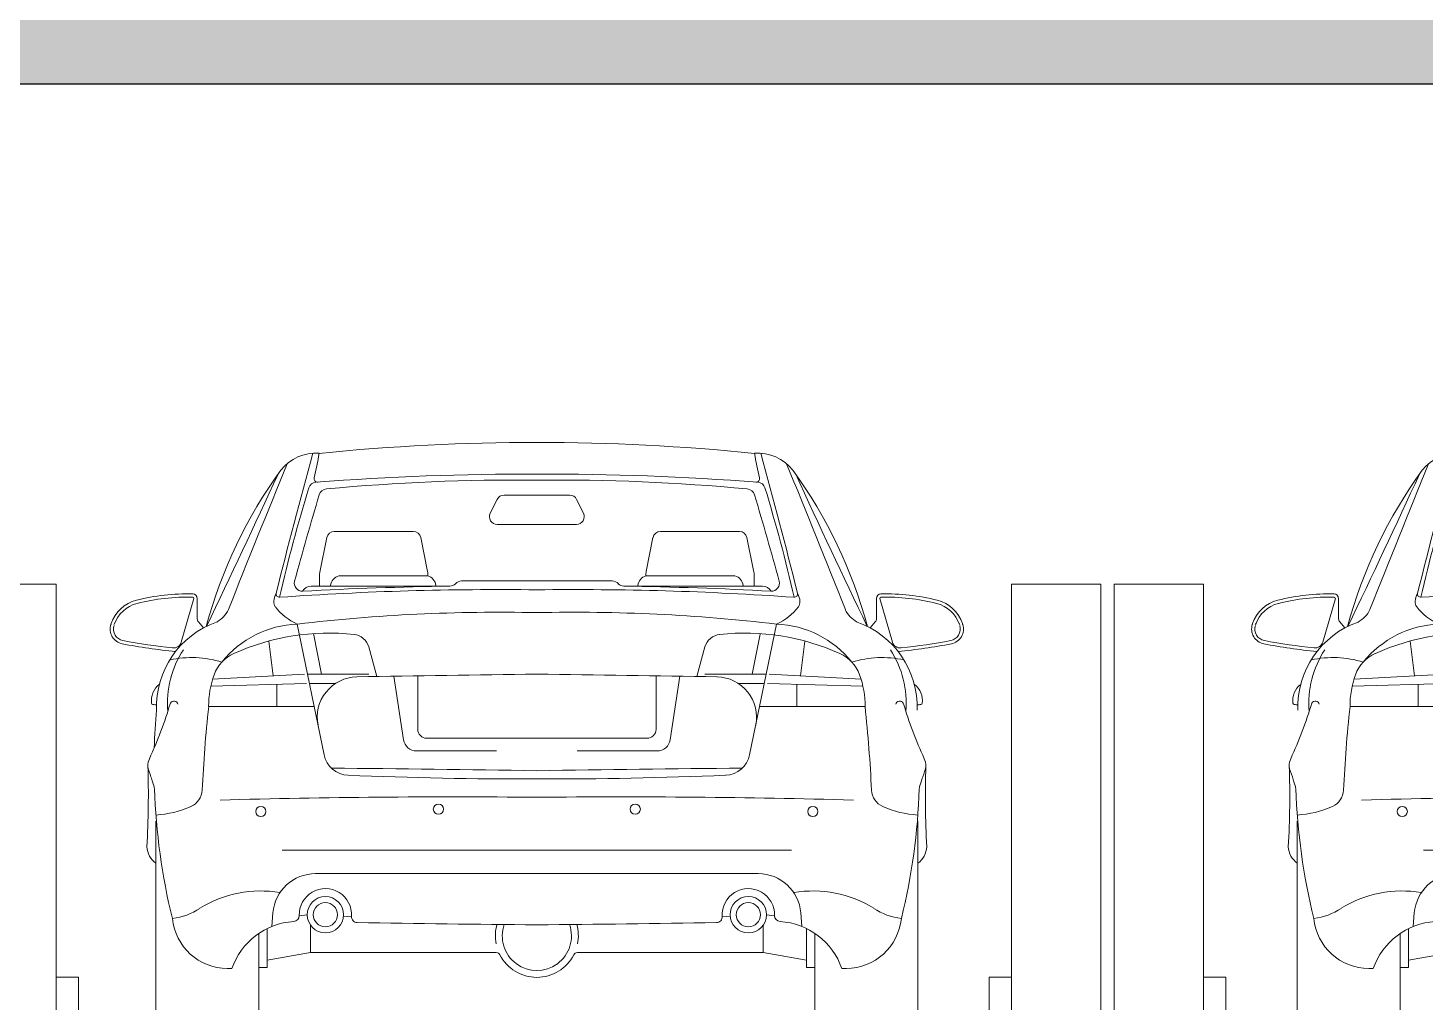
# Model space of a CAD drawing. Header units: millimetres. Extents: x -39507 to 33074, y -24219 to 30962.
# Drawn here: x -3051 to 78, y -8406 to -6225 of the extents above; entities that cross this region are included whole.
import ezdxf

# ---------------------------------------------------------------- set-up
doc = ezdxf.new("R2010")
doc.units = ezdxf.units.MM
doc.layers.add('Парковка-1', color=7, linetype='Continuous', lineweight=9, true_color=0xaaaaaa)
doc.layers.add('Элементы узлов-1', color=7, linetype='Continuous', lineweight=9, true_color=0xaaaaaa)
for name, color, linetype, lineweight in [('Перекрытия', 7, 'Continuous', 9), ('Стены', 7, 'Continuous', 9), ('Структура _1_', 7, 'Continuous', 18), ('Фундамент несущей конструкции', 7, 'Continuous', 9), ('Штриховка разреза-2', 7, 'Continuous', 9)]:
    doc.layers.add(name, color=color, linetype=linetype, lineweight=lineweight)

# ---------------------------------------------------------------- blocks, each defined once
blk = doc.blocks.new('Стена наружная на отм_-10_450 - Стена наружная на отм_-10_450-507337-Разрез 2-2')
at = {"layer": 'Фундамент несущей конструкции'}
for p, q in [((-3682.9, -6350), (-2232.9, -6350)), ((-2232.9, -6350), (-342.9, -6350)), ((-342.9, -6350), (2417.1, -6350))]:
    blk.add_line(p, q, dxfattribs=at)
blk = doc.blocks.new('Прк_Свб_Механизированная парковка_Параллельная - Прк_Свб_Механизированная парковка_Параллельная-V210-Разрез 2-2')
at = {"layer": 'Парковка-1'}
for p, q in [((-617.9, -9950), (-617.9, -7470)), ((-417.9, -7470), (-617.9, -7470)), ((-417.9, -7470), (-417.9, -9950)), ((-367.9, -8350), (-417.9, -8350)), ((-417.9, -8350), (-417.9, -8600)), ((-367.9, -8539.9), (-367.9, -8350))]:
    blk.add_line(p, q, dxfattribs=at)
blk.add_arc((-138.8, -7612.4), 171.1, 161.674, 162.3817, dxfattribs=at)
at = {"layer": 'Элементы узлов-1'}
for p, q in [((-122.6, -7502.2), (-151, -7599.8)), ((-115.3, -7502.2), (-115.3, -7548)), ((-112.7, -7554.8), (-101.1, -7568)), ((44.9, -7597.5), (54.8, -7675.5)), ((129.1, -7692.7), (-84.9, -7698.3)), ((124.8, -7671.6), (-80.8, -7682.9)), ((63, -7694.4), (63, -7744.3)), ((-89.8, -7744.3), (146.6, -7744.3)), ((-208, -8506.5), (-208, -8000.8)), ((645.4, -8065.8), (74.7, -8065.8)), ((54.1, -8206.1), (51.7, -8236.7)), ((22.4, -8252.3), (22.4, -8506.5)), ((41.5, -8328.4), (41.5, -8241.2)), ((41.5, -8311.9), (138.5, -8294.9)), ((-47.9, -8330.8), (-37.6, -8330.8)), ((22.4, -8328.4), (41.5, -8328.4))]:
    blk.add_line(p, q, dxfattribs=at)
blk.add_circle((27.3, -7979), 11.4, dxfattribs=at)
for centre, radius, start, end in [((11118.5, -10232.6), 11391.9, 164.4425, 166.06975), ((150.4, -7276.9), 99.9, 85.7838, 141.6623), ((942.6, -7845.6), 1075, 144.0802, 164.861), ((-18146.5, 1133.6), 20038.2, 334.27309, 335.34979), ((51265.4, -28019.4), 55251.7, 157.86428, 158.22937), ((3653.9, -8326.4), 3679.1, 163.0632, 167.011), ((-232.1, -7583.7), 80, 104.0957, 161.674), ((-135.7, -7967.5), 475.7, 88.7503, 104.0957), ((-135.7, -7967.5), 468.3, 88.7503, 104.0957), ((-125.6, -7502.2), 2.91, 360, 88.7503), ((-125.6, -7502.2), 10.2, 0, 88.7503), ((93.7, -7511.4), 37.7, 148.8459, 175.6295), ((73.8, -7509.9), 17.8, 175.6295, 217.0304), ((69, -7491.9), 7.59, 166.0697, 273.9966), ((560.5, -14525.7), 7043.4, 89.3093, 93.99662), ((-232.1, -7583.7), 72.7, 104.0957, 161.674), ((-99.9, -7502.2), 59.8, 298.1193, 335.5163), ((159.2, -7445.5), 124.7, 217.0304, 246.1166), ((-276.7, -7570.7), 33.5, 162.3817, 258.997), ((-145.6, -7612.4), 171.1, 161.674, 162.3817), ((-276.7, -7570.7), 26.2, 162.3817, 258.997), ((-4.7, -7745.5), 202, 109.397, 181.9623), ((-105.1, -7548), 10.2, 180, 221.428), ((118.5, -7788.9), 229.6, 92.4534, 141.0622), ((-43.8, -6372.9), 1253.8, 258.997, 264.5122), ((-43.8, -6372.9), 1246.4, 258.997, 264.1692), ((-168.6, -7594.7), 18.3, 264.1692, 343.8085), ((180.1, -8101.4), 521.7, 83.8593, 114.1135), ((35.8, -7736.2), 217.7, 146.8264, 184.9502), ((-127.8, -7866.1), 231.6, 72.9961, 102.2038), ((1.1, -7701.6), 83.7, 114.1135, 159.9948), ((-173.2, -7730.6), 44.9, 127.0648, 188.1795), ((114.4, -7742.8), 204.2, 159.9948, 180.4078), ((-1024.1, -7487.2), 884.4, 335.0061, 343.6424), ((-214.4, -7736.5), 3.27, 188.1795, 265.5447), ((-204.4, -7608.5), 131.7, 265.5447, 269.0311), ((-167.6, -7741.1), 9.21, 13.0469, 148.7544), ((2935.1, -8072.1), 3042.6, 173.8158, 177.3495), ((-2251.9, -7943.2), 2027.1, 356.7448, 1.8553), ((-189.2, -7876.4), 36.7, 155.0061, 181.8553), ((1225.4, -7877.8), 1437.5, 181.9837, 193.7227), ((-146.4, -7929.4), 42.2, 293.9425, 357.3495), ((460, -27232), 19285.6, 89.44927, 91.55649), ((-220.8, -7762), 225.4, 273.2699, 293.9425), ((-177.8, -8054.6), 50.4, 184.2077, 233.2585), ((149.6, -8213.9), 95.7, 90, 175.3467), ((26.8, -8415.3), 258.3, 80.3869, 121.8355), ((-188.2, -8078), 141.8, 276.9357, 303.7276), ((-47, -8206.2), 124.6, 185.7841, 269.5996), ((110.3, -8381.6), 156.4, 93.5063, 161.053)]:
    blk.add_arc(centre, radius, start, end, dxfattribs=at)
blk.add_open_spline([(-225.9, -7877.6), (-225.9, -7877.6), (-225.5, -7886), (-219.7, -7897.5), (-215.4, -7914.5), (-211.2, -7923.4), (-211.2, -7928.8)], degree=3, knots=[0, 0, 0, 0, 0.00003, 25.19519, 36.938224, 53.287819, 53.287819, 53.287819, 53.287819], dxfattribs=at)
blk = doc.blocks.new('Прк_Свб_Механизированная парковка_Параллельная - Прк_Свб_Механизированная парковка_Параллельная-V211-Разрез 2-2')
at = {"layer": 'Парковка-1'}
for p, q in [((-2987.9, -7470), (-3187.9, -7470)), ((-2987.9, -7470), (-2987.9, -9950)), ((-847.9, -9950), (-847.9, -7470)), ((-647.9, -7470), (-847.9, -7470)), ((-647.9, -7470), (-647.9, -9950)), ((-2937.9, -8350), (-2987.9, -8350)), ((-2987.9, -8350), (-2987.9, -8600)), ((-2937.9, -8539.9), (-2937.9, -8350)), ((-847.9, -8350), (-897.9, -8350)), ((-897.9, -8350), (-897.9, -8539.9)), ((-847.9, -8600), (-847.9, -8350))]:
    blk.add_line(p, q, dxfattribs=at)
blk.add_arc((-1126.9, -7612.4), 171.1, 17.6183, 18.326, dxfattribs=at)
at = {"layer": 'Элементы узлов-1'}
for p, q in [((-2000.1, -7280.3), (-2015.5, -7311.3)), ((-1984.6, -7270.7), (-1911.1, -7270.7)), ((-1911.1, -7270.7), (-1837.6, -7270.7)), ((-1822.1, -7280.3), (-1806.7, -7311.3)), ((-2188.2, -7352), (-2364.8, -7352)), ((-1911.1, -7336.3), (-2000, -7336.3)), ((-1822.2, -7336.3), (-1911.1, -7336.3)), ((-1634, -7352), (-1457.5, -7352)), ((-2397.3, -7443), (-2381.7, -7365.9)), ((-2155.8, -7442.2), (-2171.3, -7365.9)), ((-1666.4, -7442.2), (-1651, -7365.9)), ((-1424.9, -7443), (-1440.5, -7365.9)), ((-2397.6, -7474.5), (-2397.6, -7446.5)), ((-2155.5, -7451.6), (-2155.5, -7445.6)), ((-1666.7, -7451.6), (-1666.7, -7445.6)), ((-1424.6, -7474.5), (-1424.6, -7446.5)), ((-2106, -7474.5), (-2416.4, -7474.5)), ((-2354.8, -7451.6), (-2155.5, -7451.6)), ((-2079.6, -7462.8), (-1911.1, -7462.8)), ((-1911.1, -7462.8), (-1742.6, -7462.8)), ((-1716.3, -7474.5), (-1405.8, -7474.5)), ((-1467.4, -7451.6), (-1666.7, -7451.6)), ((-2679.1, -7502.2), (-2707.5, -7599.8)), ((-2671.8, -7502.2), (-2671.8, -7548)), ((-1150.4, -7502.2), (-1150.4, -7548)), ((-1143.1, -7502.2), (-1114.8, -7599.8)), ((-2669.2, -7554.8), (-2657.6, -7568)), ((-2447.8, -7559.5), (-2387.8, -7852.2)), ((-1374.5, -7559.5), (-1434.5, -7852.2)), ((-1153, -7554.8), (-1164.7, -7568)), ((-2511.5, -7597.5), (-2501.7, -7675.5)), ((-2411.7, -7580.9), (-2393.3, -7671.6)), ((-1410.8, -7582.4), (-1429, -7671.6)), ((-1310.7, -7597.5), (-1320.6, -7675.5)), ((-2269.2, -7676.9), (-2287.6, -7610.7)), ((-1553, -7676.9), (-1534.6, -7610.7)), ((-2427.4, -7692.7), (-2641.4, -7698.3)), ((-2431.7, -7671.6), (-2637.3, -7682.9)), ((-2493.5, -7694.4), (-2493.5, -7744.3)), ((-2287.1, -7671.6), (-2424.8, -7671.6)), ((-2420.5, -7692.7), (-2362.7, -7692.7)), ((-2209.6, -7818.7), (-2231.4, -7676.3)), ((-2178, -7675.4), (-2178, -7795)), ((-1644.2, -7675.4), (-1644.2, -7795)), ((-1612.6, -7818.7), (-1590.8, -7676.3)), ((-1535.2, -7671.6), (-1397.5, -7671.6)), ((-1401.8, -7692.7), (-1459.6, -7692.7)), ((-1394.8, -7692.7), (-1180.9, -7698.3)), ((-1390.5, -7671.6), (-1185, -7682.9)), ((-1328.8, -7694.4), (-1328.8, -7744.3)), ((-2646.3, -7744.3), (-2409.9, -7744.3)), ((-1176, -7744.3), (-1412.4, -7744.3)), ((-1911.1, -7815.2), (-2157.7, -7815.2)), ((-1664.5, -7815.2), (-1911.1, -7815.2)), ((-2001.3, -7843.5), (-2180.8, -7843.5)), ((-1820.9, -7843.5), (-1641.4, -7843.5)), ((-2764.4, -8506.5), (-2764.4, -8000.8)), ((-1057.8, -8506.5), (-1057.8, -8000.8)), ((-2481.8, -8065.8), (-1911.1, -8065.8)), ((-1911.1, -8065.8), (-1340.5, -8065.8)), ((-2406.9, -8118.1), (-1911.1, -8118.1)), ((-1911.1, -8118.1), (-1415.3, -8118.1)), ((-2502.3, -8206.1), (-2504.8, -8236.7)), ((-2425.4, -8210.2), (-2443.4, -8212.4)), ((-2326.3, -8214.6), (-2344.3, -8213.3)), ((-1495.9, -8214.6), (-1478, -8213.3)), ((-1396.8, -8210.2), (-1378.9, -8212.4)), ((-1319.9, -8206.1), (-1317.4, -8236.7)), ((-2534.1, -8252.3), (-2534.1, -8506.5)), ((-2515, -8328.4), (-2515, -8241.2)), ((-2418, -8294.9), (-2418, -8233.7)), ((-1404.3, -8294.9), (-1404.3, -8233.7)), ((-1307.2, -8328.4), (-1307.2, -8241.2)), ((-1288.2, -8252.3), (-1288.2, -8506.5)), ((-2515, -8311.9), (-2418, -8294.9)), ((-2418, -8294.9), (-2001.9, -8294.9)), ((-1404.3, -8294.9), (-1820.3, -8294.9)), ((-1307.2, -8311.9), (-1404.3, -8294.9)), ((-2604.4, -8330.8), (-2594.1, -8330.8)), ((-2534.1, -8328.4), (-2515, -8328.4)), ((-1288.2, -8328.4), (-1307.2, -8328.4)), ((-1217.9, -8330.8), (-1228.2, -8330.8))]:
    blk.add_line(p, q, dxfattribs=at)
for centre, radius in [((-2529.2, -7979), 11.4), ((-2131.6, -7974), 11.4), ((-1690.7, -7974), 11.4), ((-1293, -7979), 11.4), ((-2384.8, -8210.2), 40.6), ((-2384.8, -8210.2), 27), ((-1437.4, -8210.2), 40.6), ((-1437.4, -8210.2), 27)]:
    blk.add_circle(centre, radius, dxfattribs=at)
for centre, radius, start, end in [((-1907.6, -12087.1), 4934.3, 90.0409, 95.713), ((-1914.6, -12087.1), 4934.3, 84.287, 89.9591), ((8562, -10232.6), 11391.9, 164.4425, 166.06975), ((-2406.1, -7276.9), 99.9, 85.7838, 141.6623), ((-3174.3, -7048.9), 786, 346.4979, 350.6005), ((-1416.1, -7276.9), 99.9, 38.3377, 94.2162), ((-648, -7048.9), 786, 189.3995, 193.5021), ((-12384.3, -10232.6), 11391.9, 13.93025, 15.5575), ((-1613.9, -7845.6), 1075, 144.0802, 164.861), ((-20703, 1133.6), 20038.2, 334.27309, 335.34979), ((48708.9, -28019.4), 55251.7, 157.86428, 158.22937), ((-1944.5, -13110.7), 5886.7, 89.67465, 94.50007), ((-1877.7, -13110.7), 5886.7, 85.49993, 90.32535), ((-52531.1, -28019.4), 55251.7, 21.77063, 22.13572), ((-2208.3, -7845.6), 1075, 15.139, 35.9198), ((16880.8, 1133.6), 20038.2, 204.65021, 205.72691), ((1097.5, -8326.4), 3679.1, 163.0632, 167.011), ((-2405, -7259.8), 17.8, 94.5001, 163.0632), ((-2402.6, -7234.2), 7.59, 166.4979, 274.4568), ((-2380.5, -7275.7), 18.8, 95.4501, 163.2127), ((-1964.5, -11635.8), 4398.6, 89.305, 95.4501), ((-1857.8, -11635.8), 4398.6, 84.5499, 90.695), ((-1441.8, -7275.7), 18.8, 16.7873, 84.5499), ((-1419.7, -7234.2), 7.59, 265.5432, 13.5021), ((-1417.2, -7259.8), 17.8, 16.9368, 85.4999), ((-4919.7, -8326.4), 3679.1, 12.989, 16.9368), ((4645.2, -9395.2), 7357.2, 163.21267, 164.77719), ((-1984.6, -7288), 17.3, 90, 153.5465), ((-1837.6, -7288), 17.3, 26.4535, 90), ((-8467.4, -9395.2), 7357.2, 15.22281, 16.78733), ((-2000, -7319), 17.3, 153.5465, 270), ((-1822.2, -7319), 17.3, 270, 26.4535), ((-2364.8, -7369.3), 17.3, 90, 168.5881), ((-2188.2, -7369.3), 17.3, 11.4119, 90), ((-1634, -7369.3), 17.3, 90, 168.5881), ((-1457.5, -7369.3), 17.3, 11.4119, 90), ((-2380.3, -7446.5), 17.3, 168.5881, 180), ((-2172.8, -7445.6), 17.3, 0, 11.4119), ((-1649.4, -7445.6), 17.3, 168.5881, 180), ((-1441.9, -7446.5), 17.3, 0, 11.4119), ((-2436.7, -7468.1), 17.8, 164.7772, 273.0474), ((-2416.4, -7496.7), 22.2, 90.0461, 150.7436), ((-1970, -16234.3), 8760.8, 90.88947, 93.04741), ((-2347.5, -7476.1), 25.6, 106.4998, 173.9283), ((-2162.8, -7476.1), 25.6, 6.0717, 73.5002), ((-2106.3, -7456.7), 17.8, 270.8895, 315.2014), ((-2077.9, -7484.9), 22.2, 94.4926, 135.2014), ((-1744.3, -7484.9), 22.2, 44.7986, 85.5074), ((-1716, -7456.7), 17.8, 224.7986, 269.1105), ((-1852.3, -16234.3), 8760.8, 86.95259, 89.11053), ((-1659.5, -7476.1), 25.6, 106.4998, 173.9283), ((-1474.7, -7476.1), 25.6, 6.0717, 73.5002), ((-1405.8, -7496.7), 22.2, 29.2564, 89.9539), ((-1385.6, -7468.1), 17.8, 266.9526, 15.2228), ((-2788.5, -7583.7), 80, 104.0957, 161.674), ((-2692.2, -7967.5), 475.7, 88.7503, 104.0957), ((-2692.2, -7967.5), 468.3, 88.7503, 104.0957), ((-2682, -7502.2), 2.91, 360, 88.7503), ((-2682, -7502.2), 10.2, 0, 88.7503), ((-2462.8, -7511.4), 37.7, 148.8459, 175.6295), ((-2482.7, -7509.9), 17.8, 175.6295, 217.0304), ((-2487.5, -7491.9), 7.59, 166.0697, 273.9966), ((-1996, -14525.7), 7043.4, 89.3093, 93.99662), ((-1826.2, -14525.7), 7043.4, 86.00338, 90.6907), ((-1334.8, -7491.9), 7.59, 266.0034, 13.9303), ((-1359.4, -7511.4), 37.7, 4.3705, 31.1541), ((-1339.6, -7509.9), 17.8, 322.9696, 4.3705), ((-1140.2, -7502.2), 10.2, 91.2497, 180), ((-1140.2, -7502.2), 2.91, 91.2497, 180), ((-1130.1, -7967.5), 475.7, 75.9043, 91.2497), ((-1130.1, -7967.5), 468.3, 75.9043, 91.2497), ((-1033.7, -7583.7), 80, 18.326, 75.9043), ((-2788.5, -7583.7), 72.7, 104.0957, 161.674), ((-2656.4, -7502.2), 59.8, 298.1193, 335.5163), ((-2397.3, -7445.5), 124.7, 217.0304, 246.1166), ((-1995.7, -11403.5), 3870.5, 88.7475, 96.7073), ((-1826.5, -11403.5), 3870.5, 83.2927, 91.2525), ((-1424.9, -7445.5), 124.7, 293.8834, 322.9696), ((-1165.8, -7502.2), 59.8, 204.4837, 241.8807), ((-1033.7, -7583.7), 72.7, 18.326, 75.9043), ((-2833.2, -7570.7), 33.5, 162.3817, 258.997), ((-2702.1, -7612.4), 171.1, 161.674, 162.3817), ((-2833.2, -7570.7), 26.2, 162.3817, 258.997), ((-2561.2, -7745.5), 202, 109.397, 181.9623), ((-2661.5, -7548), 10.2, 180, 221.428), ((-2438, -7788.9), 229.6, 92.4534, 141.0622), ((-1384.3, -7788.9), 229.6, 38.9378, 87.5466), ((-1261.1, -7745.5), 202, 358.0377, 70.603), ((-1160.7, -7548), 10.2, 318.572, 0), ((-989, -7570.7), 26.2, 281.003, 17.6183), ((-989, -7570.7), 33.5, 281.003, 17.6183), ((-1120.2, -7612.4), 171.1, 17.6183, 18.326), ((-2600.3, -6372.9), 1253.8, 258.997, 264.5122), ((-2600.3, -6372.9), 1246.4, 258.997, 264.1692), ((-2725.1, -7594.7), 18.3, 264.1692, 343.8085), ((-2376.4, -8101.4), 521.7, 83.8593, 114.1135), ((-2324.7, -7621), 38.5, 15.5227, 83.8593), ((-1497.5, -7621), 38.5, 96.1407, 164.4773), ((-1445.9, -8101.4), 521.7, 65.8865, 96.1407), ((-1097.2, -7594.7), 18.3, 196.1915, 275.8308), ((-1221.9, -6372.9), 1253.8, 275.4878, 281.003), ((-1221.9, -6372.9), 1246.4, 275.8308, 281.003), ((-2520.7, -7736.2), 217.7, 146.8264, 184.9502), ((-2684.3, -7866.1), 231.6, 72.9961, 102.2038), ((-2555.3, -7701.6), 83.7, 114.1135, 159.9948), ((-1266.9, -7701.6), 83.7, 20.0052, 65.8865), ((-1137.9, -7866.1), 231.6, 77.7962, 107.0039), ((-1301.5, -7736.2), 217.7, 355.0498, 33.1736), ((-2729.7, -7730.6), 44.9, 127.0648, 188.1795), ((-2442.1, -7742.8), 204.2, 159.9948, 180.4078), ((-2312.9, -7768), 90.2, 91.0763, 191.5926), ((-1297.2, -61829.6), 54161.4, 90.64943, 91.0763), ((-2525, -61829.6), 54161.4, 88.9237, 89.35057), ((-1509.3, -7768), 90.2, 348.4074, 88.9237), ((-1380.1, -7742.8), 204.2, 359.5922, 20.0052), ((-1092.6, -7730.6), 44.9, 351.8205, 52.9352), ((-3580.6, -7487.2), 884.4, 335.0061, 343.6424), ((-2770.9, -7736.5), 3.27, 188.1795, 265.5447), ((-2760.9, -7608.5), 131.7, 265.5447, 269.0311), ((-1331.1, -7877.8), 1437.5, 174.9976, 178.3487), ((-2724, -7741.1), 9.21, 13.0469, 148.7544), ((378.7, -8072.1), 3042.6, 173.8158, 177.3495), ((-4200.9, -8072.1), 3042.6, 2.6505, 6.1842), ((-1098.2, -7741.1), 9.21, 31.2456, 166.9531), ((-241.7, -7487.2), 884.4, 196.3576, 204.9939), ((-1061.3, -7608.5), 131.7, 270.9689, 274.4553), ((-1051.4, -7736.5), 3.27, 274.4553, 351.8205), ((-2180.8, -7814.3), 29.2, 188.6953, 270), ((-2157.7, -7795), 20.3, 180, 270.0801), ((-1664.5, -7795), 20.3, 269.9199, 0), ((-1641.4, -7814.3), 29.2, 270, 351.3047), ((-2331.5, -7840.6), 57.4, 191.5926, 267.5409), ((-1490.7, -7840.6), 57.4, 272.4591, 348.4074), ((-4808.4, -7943.2), 2027.1, 356.7448, 1.8553), ((-2745.6, -7876.4), 36.7, 155.0061, 181.8553), ((-2666.6, -51984.7), 44103.4, 89.01848, 89.61606), ((-1155.6, -51984.7), 44103.4, 90.38394, 90.98152), ((-1076.6, -7876.4), 36.7, 358.1447, 24.9939), ((986.2, -7943.2), 2027.1, 178.1447, 183.2552), ((-1953.8, 954.7), 8860.8, 267.54087, 270.27596), ((-1868.4, 954.7), 8860.8, 269.72404, 272.45913), ((-1331.1, -7877.8), 1437.5, 181.9837, 193.7227), ((-2702.9, -7929.4), 42.2, 293.9425, 357.3495), ((-2096.5, -27232), 19285.6, 89.44927, 91.55649), ((-1725.7, -27232), 19285.6, 88.44351, 90.55073), ((-1119.3, -7929.4), 42.2, 182.6505, 246.0575), ((-2491.1, -7877.8), 1437.5, 346.2773, 358.0163), ((-2777.2, -7762), 225.4, 273.2699, 293.9425), ((-1045, -7762), 225.4, 246.0575, 266.7301), ((-2734.3, -8054.6), 50.4, 184.2077, 233.2585), ((-1088, -8054.6), 50.4, 306.7415, 355.7923), ((-2406.9, -8213.9), 95.7, 90, 175.3467), ((-1415.3, -8213.9), 95.7, 4.6533, 90), ((-2529.7, -8415.3), 258.3, 80.3869, 121.8355), ((-2384.8, -8210.2), 58.6, 356.4752, 181.7411), ((-1437.4, -8210.2), 58.6, 358.2589, 183.5248), ((-1292.6, -8415.3), 258.3, 58.1645, 99.6131), ((-2744.6, -8078), 141.8, 276.9357, 303.7276), ((-1077.6, -8078), 141.8, 236.2724, 263.0643), ((-2603.5, -8206.2), 124.6, 185.7841, 269.5996), ((-2446.2, -8381.6), 156.4, 93.5063, 161.053), ((-2456.6, -8212.4), 13.2, 273.5063, 1.7411), ((-2313.1, -8214.6), 13.2, 176.4752, 269.02), ((-1539.4, 37013.8), 45248.2, 269.01996, 269.52932), ((-2282.8, 37013.8), 45248.2, 270.47068, 270.98004), ((-1509.1, -8214.6), 13.2, 270.98, 3.5248), ((-1365.7, -8212.4), 13.2, 178.2589, 266.4937), ((-1376, -8381.6), 156.4, 18.947, 86.4937), ((-1218.7, -8206.2), 124.6, 270.4004, 354.2159), ((-1911.1, -8257.6), 92.9, 164.039, 190.9633), ((-1911.1, -8257.6), 77.5, 160.8842, 19.1158), ((-1911.1, -8257.6), 92.9, 349.0367, 15.961), ((-2001.9, -8303.8), 8.95, 26.9755, 90), ((-1911.1, -8257.6), 92.9, 206.9755, 333.0245), ((-1820.3, -8303.8), 8.95, 90, 153.0245)]:
    blk.add_arc(centre, radius, start, end, dxfattribs=at)
for points in [[(-2782.4, -7877.6), (-2782.4, -7877.6), (-2782, -7886), (-2776.2, -7897.5), (-2771.9, -7914.5), (-2767.6, -7923.4), (-2767.6, -7928.8)], [(-1039.9, -7877.6), (-1039.9, -7877.6), (-1040.3, -7886), (-1046.1, -7897.5), (-1050.3, -7914.5), (-1054.6, -7923.4), (-1054.6, -7928.8)]]:
    blk.add_open_spline(points, degree=3, knots=[0, 0, 0, 0, 0.00003, 25.19519, 36.938224, 53.287819, 53.287819, 53.287819, 53.287819], dxfattribs=at)

msp = doc.modelspace()

# ---------------------------------------------------------------- hatches: boundary and pattern name
at = {"layer": 'Штриховка разреза-2'}
h = msp.add_hatch(dxfattribs=at)
h.set_pattern_fill('FP_2', color=256, style=0, pattern_type=2)
h.set_pattern_definition([(45, (-2885.9, 6475), (-424.264, 424.264), [600, -100, 20, -100]), (45, (-2885.9, 6899), (-424.264, 424.264), [])])
h.paths.add_polyline_path([(-12289, -6350), (19717.1, -6350), (19717.1, -6100), (-31682.9, -6100), (-31682.9, -6350), (-13332.9, -6350)], flags=0)
h.paths.add_polyline_path([(25717.1, -6350), (25717.1, -6100), (25417.1, -6100), (25417.1, -6350), (25702.9, -6350)], flags=0)

# ---------------------------------------------------------------- linework, layer by layer
at = {"layer": 'Перекрытия'}
for p, q in [((8367.1, -6350), (-15732.9, -6350)), ((-4432.4, -6350), (-2932.4, -6350)), ((-4432.4, -6350), (-2932.4, -6350)), ((-2932.9, -6350), (-3132.9, -6350))]:
    msp.add_line(p, q, dxfattribs=at)
at = {"layer": 'Стены'}
msp.add_line((5967.1, -6351), (-13332.9, -6351), dxfattribs=at)
at = {"layer": 'Структура _1_'}
msp.add_line((-13332.9, -6350), (5967.1, -6350), dxfattribs=at)

# ---------------------------------------------------------------- block references
at = {"layer": 'Парковка-1'}
for name in ['Прк_Свб_Механизированная парковка_Параллельная - Прк_Свб_Механизированная парковка_Параллельная-V211-Разрез 2-2', 'Прк_Свб_Механизированная парковка_Параллельная - Прк_Свб_Механизированная парковка_Параллельная-V210-Разрез 2-2']:
    msp.add_blockref(name, (0, 0), dxfattribs=at)
at = {"layer": 'Фундамент несущей конструкции'}
msp.add_blockref('Стена наружная на отм_-10_450 - Стена наружная на отм_-10_450-507337-Разрез 2-2', (0, 0), dxfattribs=at)

doc.saveas('drawing.dxf')
